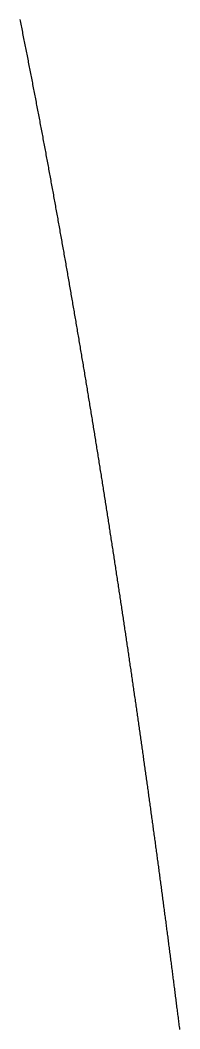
# Model space of a CAD drawing. Header units: millimetres. Extents: x 88 to 97873, y 32 to 55088.
# Drawn here: x 49181.1 to 49182.66, y 5216.13 to 5225.95 of the extents above; entities that cross this region are included whole.
import ezdxf

# ---------------------------------------------------------------- set-up
doc = ezdxf.new("R2010")
doc.units = ezdxf.units.MM
doc.header["$LTSCALE"] = 0.3

msp = doc.modelspace()

# ---------------------------------------------------------------- linework, layer by layer
for p, q in [((49181.1012, 5225.9447), (49181.0981, 5225.9602)), ((49181.1043, 5225.9293), (49181.1012, 5225.9447)), ((49181.1074, 5225.9138), (49181.1043, 5225.9293)), ((49181.1105, 5225.8984), (49181.1074, 5225.9138)), ((49181.1136, 5225.8829), (49181.1105, 5225.8984)), ((49181.1167, 5225.8675), (49181.1136, 5225.8829)), ((49181.1198, 5225.852), (49181.1167, 5225.8675)), ((49181.1229, 5225.8365), (49181.1198, 5225.852)), ((49181.1259, 5225.8211), (49181.1229, 5225.8365)), ((49181.129, 5225.8056), (49181.1259, 5225.8211)), ((49181.1321, 5225.7901), (49181.129, 5225.8056)), ((49181.1352, 5225.7747), (49181.1321, 5225.7901)), ((49181.1382, 5225.7592), (49181.1352, 5225.7747)), ((49181.1413, 5225.7437), (49181.1382, 5225.7592)), ((49181.1444, 5225.7282), (49181.1413, 5225.7437)), ((49181.1474, 5225.7128), (49181.1444, 5225.7282)), ((49181.1505, 5225.6973), (49181.1474, 5225.7128)), ((49181.1536, 5225.6818), (49181.1505, 5225.6973)), ((49181.1566, 5225.6663), (49181.1536, 5225.6818)), ((49181.1597, 5225.6508), (49181.1566, 5225.6663)), ((49181.1627, 5225.6353), (49181.1597, 5225.6508)), ((49181.1658, 5225.6199), (49181.1627, 5225.6353)), ((49181.1688, 5225.6044), (49181.1658, 5225.6199)), ((49181.1719, 5225.5889), (49181.1688, 5225.6044)), ((49181.1749, 5225.5734), (49181.1719, 5225.5889)), ((49181.178, 5225.5579), (49181.1749, 5225.5734)), ((49181.181, 5225.5424), (49181.178, 5225.5579)), ((49181.184, 5225.5269), (49181.181, 5225.5424)), ((49181.1871, 5225.5114), (49181.184, 5225.5269)), ((49181.1901, 5225.4959), (49181.1871, 5225.5114)), ((49181.1931, 5225.4804), (49181.1901, 5225.4959)), ((49181.1962, 5225.4648), (49181.1931, 5225.4804)), ((49181.1992, 5225.4493), (49181.1962, 5225.4648)), ((49181.2022, 5225.4338), (49181.1992, 5225.4493)), ((49181.2052, 5225.4183), (49181.2022, 5225.4338)), ((49181.2082, 5225.4028), (49181.2052, 5225.4183)), ((49181.2113, 5225.3873), (49181.2082, 5225.4028)), ((49181.2143, 5225.3718), (49181.2113, 5225.3873)), ((49181.2173, 5225.3562), (49181.2143, 5225.3718)), ((49181.2203, 5225.3407), (49181.2173, 5225.3562)), ((49181.2233, 5225.3252), (49181.2203, 5225.3407)), ((49181.2263, 5225.3097), (49181.2233, 5225.3252)), ((49181.2293, 5225.2942), (49181.2263, 5225.3097)), ((49181.2323, 5225.2786), (49181.2293, 5225.2942)), ((49181.2353, 5225.2631), (49181.2323, 5225.2786)), ((49181.2383, 5225.2476), (49181.2353, 5225.2631)), ((49181.2413, 5225.232), (49181.2383, 5225.2476)), ((49181.2443, 5225.2165), (49181.2413, 5225.232)), ((49181.2473, 5225.201), (49181.2443, 5225.2165)), ((49181.2502, 5225.1854), (49181.2473, 5225.201)), ((49181.2532, 5225.1699), (49181.2502, 5225.1854)), ((49181.2562, 5225.1543), (49181.2532, 5225.1699)), ((49181.2592, 5225.1388), (49181.2562, 5225.1543)), ((49181.2622, 5225.1233), (49181.2592, 5225.1388)), ((49181.2651, 5225.1077), (49181.2622, 5225.1233)), ((49181.2681, 5225.0922), (49181.2651, 5225.1077)), ((49181.2711, 5225.0766), (49181.2681, 5225.0922)), ((49181.274, 5225.0611), (49181.2711, 5225.0766)), ((49181.277, 5225.0455), (49181.274, 5225.0611)), ((49181.28, 5225.03), (49181.277, 5225.0455)), ((49181.2829, 5225.0144), (49181.28, 5225.03)), ((49181.2859, 5224.9989), (49181.2829, 5225.0144)), ((49181.2888, 5224.9833), (49181.2859, 5224.9989)), ((49181.2918, 5224.9678), (49181.2888, 5224.9833)), ((49181.2947, 5224.9522), (49181.2918, 5224.9678)), ((49181.2977, 5224.9366), (49181.2947, 5224.9522)), ((49181.3006, 5224.9211), (49181.2977, 5224.9366)), ((49181.3036, 5224.9055), (49181.3006, 5224.9211)), ((49181.3065, 5224.89), (49181.3036, 5224.9055)), ((49181.3095, 5224.8744), (49181.3065, 5224.89)), ((49181.3124, 5224.8588), (49181.3095, 5224.8744)), ((49181.3153, 5224.8433), (49181.3124, 5224.8588)), ((49181.3183, 5224.8277), (49181.3153, 5224.8433)), ((49181.3212, 5224.8121), (49181.3183, 5224.8277)), ((49181.3241, 5224.7966), (49181.3212, 5224.8121)), ((49181.327, 5224.781), (49181.3241, 5224.7966)), ((49181.33, 5224.7654), (49181.327, 5224.781)), ((49181.3329, 5224.7498), (49181.33, 5224.7654)), ((49181.3358, 5224.7343), (49181.3329, 5224.7498)), ((49181.3387, 5224.7187), (49181.3358, 5224.7343)), ((49181.3416, 5224.7031), (49181.3387, 5224.7187)), ((49181.3445, 5224.6875), (49181.3416, 5224.7031)), ((49181.3474, 5224.6719), (49181.3445, 5224.6875)), ((49181.3503, 5224.6564), (49181.3474, 5224.6719)), ((49181.3533, 5224.6408), (49181.3503, 5224.6564)), ((49181.3562, 5224.6252), (49181.3533, 5224.6408)), ((49181.3591, 5224.6096), (49181.3562, 5224.6252)), ((49181.362, 5224.594), (49181.3591, 5224.6096)), ((49181.3648, 5224.5785), (49181.362, 5224.594)), ((49181.3677, 5224.5629), (49181.3648, 5224.5785)), ((49181.3706, 5224.5473), (49181.3677, 5224.5629)), ((49181.3735, 5224.5317), (49181.3706, 5224.5473)), ((49181.3764, 5224.5161), (49181.3735, 5224.5317)), ((49181.3793, 5224.5005), (49181.3764, 5224.5161)), ((49181.3822, 5224.4849), (49181.3793, 5224.5005)), ((49181.385, 5224.4693), (49181.3822, 5224.4849)), ((49181.3879, 5224.4537), (49181.385, 5224.4693)), ((49181.3908, 5224.4381), (49181.3879, 5224.4537)), ((49181.3937, 5224.4225), (49181.3908, 5224.4381)), ((49181.3965, 5224.407), (49181.3937, 5224.4225)), ((49181.3994, 5224.3914), (49181.3965, 5224.407)), ((49181.4023, 5224.3758), (49181.3994, 5224.3914)), ((49181.4051, 5224.3602), (49181.4023, 5224.3758)), ((49181.408, 5224.3446), (49181.4051, 5224.3602)), ((49181.4109, 5224.329), (49181.408, 5224.3446)), ((49181.4137, 5224.3134), (49181.4109, 5224.329)), ((49181.4166, 5224.2978), (49181.4137, 5224.3134)), ((49181.4194, 5224.2822), (49181.4166, 5224.2978)), ((49181.4223, 5224.2666), (49181.4194, 5224.2822)), ((49181.4251, 5224.251), (49181.4223, 5224.2666)), ((49181.428, 5224.2353), (49181.4251, 5224.251)), ((49181.4308, 5224.2197), (49181.428, 5224.2353)), ((49181.4336, 5224.2041), (49181.4308, 5224.2197)), ((49181.4365, 5224.1885), (49181.4336, 5224.2041)), ((49181.4393, 5224.1729), (49181.4365, 5224.1885)), ((49181.4422, 5224.1573), (49181.4393, 5224.1729)), ((49181.445, 5224.1417), (49181.4422, 5224.1573)), ((49181.4478, 5224.1261), (49181.445, 5224.1417)), ((49181.4506, 5224.1105), (49181.4478, 5224.1261)), ((49181.4535, 5224.0949), (49181.4506, 5224.1105)), ((49181.4563, 5224.0793), (49181.4535, 5224.0949)), ((49181.4591, 5224.0637), (49181.4563, 5224.0793)), ((49181.4619, 5224.048), (49181.4591, 5224.0637)), ((49181.4647, 5224.0324), (49181.4619, 5224.048)), ((49181.4676, 5224.0168), (49181.4647, 5224.0324)), ((49181.4704, 5224.0012), (49181.4676, 5224.0168)), ((49181.4732, 5223.9856), (49181.4704, 5224.0012)), ((49181.476, 5223.97), (49181.4732, 5223.9856)), ((49181.4788, 5223.9544), (49181.476, 5223.97)), ((49181.4816, 5223.9387), (49181.4788, 5223.9544)), ((49181.4844, 5223.9231), (49181.4816, 5223.9387)), ((49181.4872, 5223.9075), (49181.4844, 5223.9231)), ((49181.49, 5223.8919), (49181.4872, 5223.9075)), ((49181.4928, 5223.8763), (49181.49, 5223.8919)), ((49181.4956, 5223.8607), (49181.4928, 5223.8763)), ((49181.4984, 5223.845), (49181.4956, 5223.8607)), ((49181.5012, 5223.8294), (49181.4984, 5223.845)), ((49181.5039, 5223.8138), (49181.5012, 5223.8294)), ((49181.5067, 5223.7982), (49181.5039, 5223.8138)), ((49181.5095, 5223.7826), (49181.5067, 5223.7982)), ((49181.5123, 5223.7669), (49181.5095, 5223.7826)), ((49181.5151, 5223.7513), (49181.5123, 5223.7669)), ((49181.5178, 5223.7357), (49181.5151, 5223.7513)), ((49181.5206, 5223.7201), (49181.5178, 5223.7357)), ((49181.5234, 5223.7045), (49181.5206, 5223.7201)), ((49181.5261, 5223.6888), (49181.5234, 5223.7045)), ((49181.5289, 5223.6732), (49181.5261, 5223.6888)), ((49181.5317, 5223.6576), (49181.5289, 5223.6732)), ((49181.5344, 5223.642), (49181.5317, 5223.6576)), ((49181.5372, 5223.6264), (49181.5344, 5223.642)), ((49181.5399, 5223.6107), (49181.5372, 5223.6264)), ((49181.5427, 5223.5951), (49181.5399, 5223.6107)), ((49181.5454, 5223.5795), (49181.5427, 5223.5951)), ((49181.5482, 5223.5639), (49181.5454, 5223.5795)), ((49181.5509, 5223.5482), (49181.5482, 5223.5639)), ((49181.5537, 5223.5326), (49181.5509, 5223.5482)), ((49181.5564, 5223.517), (49181.5537, 5223.5326)), ((49181.5592, 5223.5014), (49181.5564, 5223.517)), ((49181.5619, 5223.4857), (49181.5592, 5223.5014)), ((49181.5646, 5223.4701), (49181.5619, 5223.4857)), ((49181.5674, 5223.4545), (49181.5646, 5223.4701)), ((49181.5701, 5223.4389), (49181.5674, 5223.4545)), ((49181.5728, 5223.4232), (49181.5701, 5223.4389)), ((49181.5756, 5223.4076), (49181.5728, 5223.4232)), ((49181.5783, 5223.392), (49181.5756, 5223.4076)), ((49181.581, 5223.3764), (49181.5783, 5223.392)), ((49181.5837, 5223.3607), (49181.581, 5223.3764)), ((49181.5865, 5223.3451), (49181.5837, 5223.3607)), ((49181.5892, 5223.3295), (49181.5865, 5223.3451)), ((49181.5919, 5223.3139), (49181.5892, 5223.3295)), ((49181.5946, 5223.2982), (49181.5919, 5223.3139)), ((49181.5973, 5223.2826), (49181.5946, 5223.2982)), ((49181.6, 5223.267), (49181.5973, 5223.2826)), ((49181.6027, 5223.2514), (49181.6, 5223.267)), ((49181.6054, 5223.2358), (49181.6027, 5223.2514)), ((49181.6081, 5223.2201), (49181.6054, 5223.2358)), ((49181.6108, 5223.2045), (49181.6081, 5223.2201)), ((49181.6135, 5223.1889), (49181.6108, 5223.2045)), ((49181.6162, 5223.1733), (49181.6135, 5223.1889)), ((49181.6189, 5223.1576), (49181.6162, 5223.1733)), ((49181.6216, 5223.142), (49181.6189, 5223.1576)), ((49181.6243, 5223.1264), (49181.6216, 5223.142)), ((49181.627, 5223.1108), (49181.6243, 5223.1264)), ((49181.6297, 5223.0951), (49181.627, 5223.1108)), ((49181.6324, 5223.0795), (49181.6297, 5223.0951)), ((49181.635, 5223.0639), (49181.6324, 5223.0795)), ((49181.6377, 5223.0483), (49181.635, 5223.0639)), ((49181.6404, 5223.0326), (49181.6377, 5223.0483)), ((49181.6431, 5223.017), (49181.6404, 5223.0326)), ((49181.6457, 5223.0014), (49181.6431, 5223.017)), ((49181.6484, 5222.9858), (49181.6457, 5223.0014)), ((49181.6511, 5222.9702), (49181.6484, 5222.9858)), ((49181.6537, 5222.9545), (49181.6511, 5222.9702)), ((49181.6564, 5222.9389), (49181.6537, 5222.9545)), ((49181.6591, 5222.9233), (49181.6564, 5222.9389)), ((49181.6617, 5222.9077), (49181.6591, 5222.9233)), ((49181.6644, 5222.8921), (49181.6617, 5222.9077)), ((49181.667, 5222.8764), (49181.6644, 5222.8921)), ((49181.6697, 5222.8608), (49181.667, 5222.8764)), ((49181.6723, 5222.8452), (49181.6697, 5222.8608)), ((49181.675, 5222.8296), (49181.6723, 5222.8452)), ((49181.6776, 5222.814), (49181.675, 5222.8296)), ((49181.6803, 5222.7984), (49181.6776, 5222.814)), ((49181.6829, 5222.7827), (49181.6803, 5222.7984)), ((49181.6856, 5222.7671), (49181.6829, 5222.7827)), ((49181.6882, 5222.7515), (49181.6856, 5222.7671)), ((49181.6908, 5222.7359), (49181.6882, 5222.7515)), ((49181.6935, 5222.7203), (49181.6908, 5222.7359)), ((49181.6961, 5222.7047), (49181.6935, 5222.7203)), ((49181.6987, 5222.6891), (49181.6961, 5222.7047)), ((49181.7014, 5222.6734), (49181.6987, 5222.6891)), ((49181.704, 5222.6578), (49181.7014, 5222.6734)), ((49181.7066, 5222.6422), (49181.704, 5222.6578)), ((49181.7092, 5222.6266), (49181.7066, 5222.6422)), ((49181.7118, 5222.611), (49181.7092, 5222.6266)), ((49181.7145, 5222.5954), (49181.7118, 5222.611)), ((49181.7171, 5222.5798), (49181.7145, 5222.5954)), ((49181.7197, 5222.5642), (49181.7171, 5222.5798)), ((49181.7223, 5222.5486), (49181.7197, 5222.5642)), ((49181.7249, 5222.533), (49181.7223, 5222.5486)), ((49181.7275, 5222.5173), (49181.7249, 5222.533)), ((49181.7301, 5222.5017), (49181.7275, 5222.5173)), ((49181.7327, 5222.4861), (49181.7301, 5222.5017)), ((49181.7353, 5222.4705), (49181.7327, 5222.4861)), ((49181.7379, 5222.4549), (49181.7353, 5222.4705)), ((49181.7405, 5222.4393), (49181.7379, 5222.4549)), ((49181.7431, 5222.4237), (49181.7405, 5222.4393)), ((49181.7457, 5222.4081), (49181.7431, 5222.4237)), ((49181.7483, 5222.3925), (49181.7457, 5222.4081)), ((49181.7509, 5222.3769), (49181.7483, 5222.3925)), ((49181.7535, 5222.3613), (49181.7509, 5222.3769)), ((49181.756, 5222.3457), (49181.7535, 5222.3613)), ((49181.7586, 5222.3301), (49181.756, 5222.3457)), ((49181.7612, 5222.3145), (49181.7586, 5222.3301)), ((49181.7638, 5222.2989), (49181.7612, 5222.3145)), ((49181.7664, 5222.2833), (49181.7638, 5222.2989)), ((49181.7689, 5222.2677), (49181.7664, 5222.2833)), ((49181.7715, 5222.2521), (49181.7689, 5222.2677)), ((49181.7741, 5222.2366), (49181.7715, 5222.2521)), ((49181.7766, 5222.221), (49181.7741, 5222.2366)), ((49181.7792, 5222.2054), (49181.7766, 5222.221)), ((49181.7818, 5222.1898), (49181.7792, 5222.2054)), ((49181.7843, 5222.1742), (49181.7818, 5222.1898)), ((49181.7869, 5222.1586), (49181.7843, 5222.1742)), ((49181.7894, 5222.143), (49181.7869, 5222.1586)), ((49181.792, 5222.1274), (49181.7894, 5222.143)), ((49181.7945, 5222.1119), (49181.792, 5222.1274)), ((49181.7971, 5222.0963), (49181.7945, 5222.1119)), ((49181.7996, 5222.0807), (49181.7971, 5222.0963)), ((49181.8022, 5222.0651), (49181.7996, 5222.0807)), ((49181.8047, 5222.0495), (49181.8022, 5222.0651)), ((49181.8073, 5222.0339), (49181.8047, 5222.0495)), ((49181.8098, 5222.0184), (49181.8073, 5222.0339)), ((49181.8123, 5222.0028), (49181.8098, 5222.0184)), ((49181.8149, 5221.9872), (49181.8123, 5222.0028)), ((49181.8174, 5221.9716), (49181.8149, 5221.9872)), ((49181.8199, 5221.9561), (49181.8174, 5221.9716)), ((49181.8225, 5221.9405), (49181.8199, 5221.9561)), ((49181.825, 5221.9249), (49181.8225, 5221.9405)), ((49181.8275, 5221.9093), (49181.825, 5221.9249)), ((49181.83, 5221.8938), (49181.8275, 5221.9093)), ((49181.8326, 5221.8782), (49181.83, 5221.8938)), ((49181.8351, 5221.8626), (49181.8326, 5221.8782)), ((49181.8376, 5221.8471), (49181.8351, 5221.8626)), ((49181.8401, 5221.8315), (49181.8376, 5221.8471)), ((49181.8426, 5221.8159), (49181.8401, 5221.8315)), ((49181.8451, 5221.8004), (49181.8426, 5221.8159)), ((49181.8477, 5221.7848), (49181.8451, 5221.8004)), ((49181.8502, 5221.7693), (49181.8477, 5221.7848)), ((49181.8527, 5221.7537), (49181.8502, 5221.7693)), ((49181.8552, 5221.7381), (49181.8527, 5221.7537)), ((49181.8577, 5221.7226), (49181.8552, 5221.7381)), ((49181.8602, 5221.707), (49181.8577, 5221.7226)), ((49181.8627, 5221.6915), (49181.8602, 5221.707)), ((49181.8652, 5221.6759), (49181.8627, 5221.6915)), ((49181.8677, 5221.6604), (49181.8652, 5221.6759)), ((49181.8701, 5221.6448), (49181.8677, 5221.6604)), ((49181.8726, 5221.6293), (49181.8701, 5221.6448)), ((49181.8751, 5221.6137), (49181.8726, 5221.6293)), ((49181.8776, 5221.5982), (49181.8751, 5221.6137)), ((49181.8801, 5221.5827), (49181.8776, 5221.5982)), ((49181.8826, 5221.5671), (49181.8801, 5221.5827)), ((49181.885, 5221.5516), (49181.8826, 5221.5671)), ((49181.8875, 5221.536), (49181.885, 5221.5516)), ((49181.89, 5221.5205), (49181.8875, 5221.536)), ((49181.8925, 5221.505), (49181.89, 5221.5205)), ((49181.8949, 5221.4894), (49181.8925, 5221.505)), ((49181.8974, 5221.4739), (49181.8949, 5221.4894)), ((49181.8999, 5221.4584), (49181.8974, 5221.4739)), ((49181.9023, 5221.4428), (49181.8999, 5221.4584)), ((49181.9048, 5221.4273), (49181.9023, 5221.4428)), ((49181.9073, 5221.4118), (49181.9048, 5221.4273)), ((49181.9097, 5221.3962), (49181.9073, 5221.4118)), ((49181.9122, 5221.3807), (49181.9097, 5221.3962)), ((49181.9146, 5221.3652), (49181.9122, 5221.3807)), ((49181.9171, 5221.3497), (49181.9146, 5221.3652)), ((49181.9195, 5221.3342), (49181.9171, 5221.3497)), ((49181.922, 5221.3186), (49181.9195, 5221.3342)), ((49181.9244, 5221.3031), (49181.922, 5221.3186)), ((49181.9269, 5221.2876), (49181.9244, 5221.3031)), ((49181.9293, 5221.2721), (49181.9269, 5221.2876)), ((49181.9318, 5221.2566), (49181.9293, 5221.2721)), ((49181.9342, 5221.2411), (49181.9318, 5221.2566)), ((49181.9366, 5221.2256), (49181.9342, 5221.2411)), ((49181.9391, 5221.2101), (49181.9366, 5221.2256)), ((49181.9415, 5221.1946), (49181.9391, 5221.2101)), ((49181.9439, 5221.1791), (49181.9415, 5221.1946)), ((49181.9464, 5221.1636), (49181.9439, 5221.1791)), ((49181.9488, 5221.1481), (49181.9464, 5221.1636)), ((49181.9512, 5221.1326), (49181.9488, 5221.1481)), ((49181.9536, 5221.1171), (49181.9512, 5221.1326)), ((49181.9561, 5221.1016), (49181.9536, 5221.1171)), ((49181.9585, 5221.0861), (49181.9561, 5221.1016)), ((49181.9609, 5221.0706), (49181.9585, 5221.0861)), ((49181.9633, 5221.0551), (49181.9609, 5221.0706)), ((49181.9657, 5221.0396), (49181.9633, 5221.0551)), ((49181.9681, 5221.0241), (49181.9657, 5221.0396)), ((49181.9705, 5221.0087), (49181.9681, 5221.0241)), ((49181.9729, 5220.9932), (49181.9705, 5221.0087)), ((49181.9753, 5220.9777), (49181.9729, 5220.9932)), ((49181.9777, 5220.9622), (49181.9753, 5220.9777)), ((49181.9801, 5220.9468), (49181.9777, 5220.9622)), ((49181.9825, 5220.9313), (49181.9801, 5220.9468)), ((49181.9849, 5220.9158), (49181.9825, 5220.9313)), ((49181.9873, 5220.9003), (49181.9849, 5220.9158)), ((49181.9897, 5220.8849), (49181.9873, 5220.9003)), ((49181.9921, 5220.8694), (49181.9897, 5220.8849)), ((49181.9945, 5220.854), (49181.9921, 5220.8694)), ((49181.9969, 5220.8385), (49181.9945, 5220.854)), ((49181.9993, 5220.823), (49181.9969, 5220.8385)), ((49182.0017, 5220.8076), (49181.9993, 5220.823)), ((49182.004, 5220.7921), (49182.0017, 5220.8076)), ((49182.0064, 5220.7767), (49182.004, 5220.7921)), ((49182.0088, 5220.7612), (49182.0064, 5220.7767)), ((49182.0112, 5220.7458), (49182.0088, 5220.7612)), ((49182.0136, 5220.7303), (49182.0112, 5220.7458)), ((49182.0159, 5220.7149), (49182.0136, 5220.7303)), ((49182.0183, 5220.6994), (49182.0159, 5220.7149)), ((49182.0207, 5220.684), (49182.0183, 5220.6994)), ((49182.023, 5220.6686), (49182.0207, 5220.684)), ((49182.0254, 5220.6531), (49182.023, 5220.6686)), ((49182.0278, 5220.6377), (49182.0254, 5220.6531)), ((49182.0301, 5220.6223), (49182.0278, 5220.6377)), ((49182.0325, 5220.6068), (49182.0301, 5220.6223)), ((49182.0348, 5220.5914), (49182.0325, 5220.6068)), ((49182.0372, 5220.576), (49182.0348, 5220.5914)), ((49182.0395, 5220.5606), (49182.0372, 5220.576)), ((49182.0419, 5220.5452), (49182.0395, 5220.5606)), ((49182.0442, 5220.5297), (49182.0419, 5220.5452)), ((49182.0466, 5220.5143), (49182.0442, 5220.5297)), ((49182.0489, 5220.4989), (49182.0466, 5220.5143)), ((49182.0513, 5220.4835), (49182.0489, 5220.4989)), ((49182.0536, 5220.4681), (49182.0513, 5220.4835)), ((49182.0559, 5220.4527), (49182.0536, 5220.4681)), ((49182.0583, 5220.4373), (49182.0559, 5220.4527)), ((49182.0606, 5220.4219), (49182.0583, 5220.4373)), ((49182.063, 5220.4065), (49182.0606, 5220.4219)), ((49182.0653, 5220.3911), (49182.063, 5220.4065)), ((49182.0676, 5220.3757), (49182.0653, 5220.3911)), ((49182.0699, 5220.3603), (49182.0676, 5220.3757)), ((49182.0723, 5220.3449), (49182.0699, 5220.3603)), ((49182.0746, 5220.3295), (49182.0723, 5220.3449)), ((49182.0769, 5220.3141), (49182.0746, 5220.3295)), ((49182.0792, 5220.2988), (49182.0769, 5220.3141)), ((49182.0815, 5220.2834), (49182.0792, 5220.2988)), ((49182.0839, 5220.268), (49182.0815, 5220.2834)), ((49182.0862, 5220.2526), (49182.0839, 5220.268)), ((49182.0885, 5220.2373), (49182.0862, 5220.2526)), ((49182.0908, 5220.2219), (49182.0885, 5220.2373)), ((49182.0931, 5220.2065), (49182.0908, 5220.2219)), ((49182.0954, 5220.1912), (49182.0931, 5220.2065)), ((49182.0977, 5220.1758), (49182.0954, 5220.1912)), ((49182.1, 5220.1605), (49182.0977, 5220.1758)), ((49182.1023, 5220.1451), (49182.1, 5220.1605)), ((49182.1046, 5220.1297), (49182.1023, 5220.1451)), ((49182.1069, 5220.1144), (49182.1046, 5220.1297)), ((49182.1092, 5220.099), (49182.1069, 5220.1144)), ((49182.1115, 5220.0837), (49182.1092, 5220.099)), ((49182.1138, 5220.0684), (49182.1115, 5220.0837)), ((49182.1161, 5220.053), (49182.1138, 5220.0684)), ((49182.1184, 5220.0377), (49182.1161, 5220.053)), ((49182.1207, 5220.0223), (49182.1184, 5220.0377)), ((49182.1229, 5220.007), (49182.1207, 5220.0223)), ((49182.1252, 5219.9917), (49182.1229, 5220.007)), ((49182.1275, 5219.9764), (49182.1252, 5219.9917)), ((49182.1298, 5219.961), (49182.1275, 5219.9764)), ((49182.1321, 5219.9457), (49182.1298, 5219.961)), ((49182.1343, 5219.9304), (49182.1321, 5219.9457)), ((49182.1366, 5219.9151), (49182.1343, 5219.9304)), ((49182.1389, 5219.8998), (49182.1366, 5219.9151)), ((49182.1411, 5219.8845), (49182.1389, 5219.8998)), ((49182.1434, 5219.8692), (49182.1411, 5219.8845)), ((49182.1457, 5219.8538), (49182.1434, 5219.8692)), ((49182.1479, 5219.8385), (49182.1457, 5219.8538)), ((49182.1502, 5219.8232), (49182.1479, 5219.8385)), ((49182.1525, 5219.8079), (49182.1502, 5219.8232)), ((49182.1547, 5219.7927), (49182.1525, 5219.8079)), ((49182.157, 5219.7774), (49182.1547, 5219.7927)), ((49182.1592, 5219.7621), (49182.157, 5219.7774)), ((49182.1615, 5219.7468), (49182.1592, 5219.7621)), ((49182.1637, 5219.7315), (49182.1615, 5219.7468)), ((49182.166, 5219.7162), (49182.1637, 5219.7315)), ((49182.1682, 5219.7009), (49182.166, 5219.7162)), ((49182.1705, 5219.6857), (49182.1682, 5219.7009)), ((49182.1727, 5219.6704), (49182.1705, 5219.6857)), ((49182.175, 5219.6551), (49182.1727, 5219.6704)), ((49182.1772, 5219.6399), (49182.175, 5219.6551)), ((49182.1794, 5219.6246), (49182.1772, 5219.6399)), ((49182.1817, 5219.6093), (49182.1794, 5219.6246)), ((49182.1839, 5219.5941), (49182.1817, 5219.6093)), ((49182.1861, 5219.5788), (49182.1839, 5219.5941)), ((49182.1884, 5219.5636), (49182.1861, 5219.5788)), ((49182.1906, 5219.5483), (49182.1884, 5219.5636)), ((49182.1928, 5219.5331), (49182.1906, 5219.5483)), ((49182.195, 5219.5178), (49182.1928, 5219.5331)), ((49182.1973, 5219.5026), (49182.195, 5219.5178)), ((49182.1995, 5219.4873), (49182.1973, 5219.5026)), ((49182.2017, 5219.4721), (49182.1995, 5219.4873)), ((49182.2039, 5219.4569), (49182.2017, 5219.4721)), ((49182.2061, 5219.4416), (49182.2039, 5219.4569)), ((49182.2083, 5219.4264), (49182.2061, 5219.4416)), ((49182.2106, 5219.4112), (49182.2083, 5219.4264)), ((49182.2128, 5219.3959), (49182.2106, 5219.4112)), ((49182.215, 5219.3807), (49182.2128, 5219.3959)), ((49182.2172, 5219.3655), (49182.215, 5219.3807)), ((49182.2194, 5219.3503), (49182.2172, 5219.3655)), ((49182.2216, 5219.3351), (49182.2194, 5219.3503)), ((49182.2238, 5219.3198), (49182.2216, 5219.3351)), ((49182.226, 5219.3046), (49182.2238, 5219.3198)), ((49182.2282, 5219.2894), (49182.226, 5219.3046)), ((49182.2304, 5219.2742), (49182.2282, 5219.2894)), ((49182.2326, 5219.259), (49182.2304, 5219.2742)), ((49182.2348, 5219.2438), (49182.2326, 5219.259)), ((49182.237, 5219.2286), (49182.2348, 5219.2438)), ((49182.2391, 5219.2134), (49182.237, 5219.2286)), ((49182.2413, 5219.1982), (49182.2391, 5219.2134)), ((49182.2435, 5219.183), (49182.2413, 5219.1982)), ((49182.2457, 5219.1679), (49182.2435, 5219.183)), ((49182.2479, 5219.1527), (49182.2457, 5219.1679)), ((49182.2501, 5219.1375), (49182.2479, 5219.1527)), ((49182.2522, 5219.1223), (49182.2501, 5219.1375)), ((49182.2544, 5219.1071), (49182.2522, 5219.1223)), ((49182.2566, 5219.092), (49182.2544, 5219.1071)), ((49182.2588, 5219.0768), (49182.2566, 5219.092)), ((49182.2609, 5219.0616), (49182.2588, 5219.0768)), ((49182.2631, 5219.0465), (49182.2609, 5219.0616)), ((49182.2653, 5219.0313), (49182.2631, 5219.0465)), ((49182.2674, 5219.0161), (49182.2653, 5219.0313)), ((49182.2696, 5219.001), (49182.2674, 5219.0161)), ((49182.2718, 5218.9858), (49182.2696, 5219.001)), ((49182.2739, 5218.9707), (49182.2718, 5218.9858)), ((49182.2761, 5218.9555), (49182.2739, 5218.9707)), ((49182.2782, 5218.9404), (49182.2761, 5218.9555)), ((49182.2804, 5218.9252), (49182.2782, 5218.9404)), ((49182.2825, 5218.9101), (49182.2804, 5218.9252)), ((49182.2847, 5218.8949), (49182.2825, 5218.9101)), ((49182.2868, 5218.8798), (49182.2847, 5218.8949)), ((49182.289, 5218.8647), (49182.2868, 5218.8798)), ((49182.2911, 5218.8495), (49182.289, 5218.8647)), ((49182.2933, 5218.8344), (49182.2911, 5218.8495)), ((49182.2954, 5218.8193), (49182.2933, 5218.8344)), ((49182.2975, 5218.8041), (49182.2954, 5218.8193)), ((49182.2997, 5218.789), (49182.2975, 5218.8041)), ((49182.3018, 5218.7739), (49182.2997, 5218.789)), ((49182.304, 5218.7588), (49182.3018, 5218.7739)), ((49182.3061, 5218.7437), (49182.304, 5218.7588)), ((49182.3082, 5218.7286), (49182.3061, 5218.7437)), ((49182.3104, 5218.7135), (49182.3082, 5218.7286)), ((49182.3125, 5218.6983), (49182.3104, 5218.7135)), ((49182.3146, 5218.6832), (49182.3125, 5218.6983)), ((49182.3167, 5218.6681), (49182.3146, 5218.6832)), ((49182.3189, 5218.653), (49182.3167, 5218.6681)), ((49182.321, 5218.6379), (49182.3189, 5218.653)), ((49182.3231, 5218.6228), (49182.321, 5218.6379)), ((49182.3252, 5218.6077), (49182.3231, 5218.6228)), ((49182.3273, 5218.5927), (49182.3252, 5218.6077)), ((49182.3294, 5218.5776), (49182.3273, 5218.5927)), ((49182.3316, 5218.5625), (49182.3294, 5218.5776)), ((49182.3337, 5218.5474), (49182.3316, 5218.5625)), ((49182.3358, 5218.5323), (49182.3337, 5218.5474)), ((49182.3379, 5218.5172), (49182.3358, 5218.5323)), ((49182.34, 5218.5022), (49182.3379, 5218.5172)), ((49182.3421, 5218.4871), (49182.34, 5218.5022)), ((49182.3442, 5218.472), (49182.3421, 5218.4871)), ((49182.3463, 5218.457), (49182.3442, 5218.472)), ((49182.3484, 5218.4419), (49182.3463, 5218.457)), ((49182.3505, 5218.4268), (49182.3484, 5218.4419)), ((49182.3526, 5218.4118), (49182.3505, 5218.4268)), ((49182.3547, 5218.3967), (49182.3526, 5218.4118)), ((49182.3568, 5218.3817), (49182.3547, 5218.3967)), ((49182.3589, 5218.3666), (49182.3568, 5218.3817)), ((49182.3609, 5218.3516), (49182.3589, 5218.3666)), ((49182.363, 5218.3365), (49182.3609, 5218.3516)), ((49182.3651, 5218.3215), (49182.363, 5218.3365)), ((49182.3672, 5218.3064), (49182.3651, 5218.3215)), ((49182.3693, 5218.2914), (49182.3672, 5218.3064)), ((49182.3714, 5218.2763), (49182.3693, 5218.2914)), ((49182.3734, 5218.2613), (49182.3714, 5218.2763)), ((49182.3755, 5218.2463), (49182.3734, 5218.2613)), ((49182.3776, 5218.2312), (49182.3755, 5218.2463)), ((49182.3797, 5218.2162), (49182.3776, 5218.2312)), ((49182.3817, 5218.2012), (49182.3797, 5218.2162)), ((49182.3838, 5218.1862), (49182.3817, 5218.2012)), ((49182.3859, 5218.1712), (49182.3838, 5218.1862)), ((49182.3879, 5218.1561), (49182.3859, 5218.1712)), ((49182.39, 5218.1411), (49182.3879, 5218.1561)), ((49182.3921, 5218.1261), (49182.39, 5218.1411)), ((49182.3941, 5218.1111), (49182.3921, 5218.1261)), ((49182.3962, 5218.0961), (49182.3941, 5218.1111)), ((49182.3982, 5218.0811), (49182.3962, 5218.0961)), ((49182.4003, 5218.0661), (49182.3982, 5218.0811)), ((49182.4024, 5218.0511), (49182.4003, 5218.0661)), ((49182.4044, 5218.0361), (49182.4024, 5218.0511)), ((49182.4065, 5218.0211), (49182.4044, 5218.0361)), ((49182.4085, 5218.0061), (49182.4065, 5218.0211)), ((49182.4106, 5217.9911), (49182.4085, 5218.0061)), ((49182.4126, 5217.9761), (49182.4106, 5217.9911)), ((49182.4146, 5217.9611), (49182.4126, 5217.9761)), ((49182.4167, 5217.9461), (49182.4146, 5217.9611)), ((49182.4187, 5217.9312), (49182.4167, 5217.9461)), ((49182.4208, 5217.9162), (49182.4187, 5217.9312)), ((49182.4228, 5217.9012), (49182.4208, 5217.9162)), ((49182.4248, 5217.8862), (49182.4228, 5217.9012)), ((49182.4269, 5217.8713), (49182.4248, 5217.8862)), ((49182.4289, 5217.8563), (49182.4269, 5217.8713)), ((49182.4309, 5217.8413), (49182.4289, 5217.8563)), ((49182.433, 5217.8264), (49182.4309, 5217.8413)), ((49182.435, 5217.8114), (49182.433, 5217.8264)), ((49182.437, 5217.7964), (49182.435, 5217.8114)), ((49182.4391, 5217.7815), (49182.437, 5217.7964)), ((49182.4411, 5217.7665), (49182.4391, 5217.7815)), ((49182.4431, 5217.7516), (49182.4411, 5217.7665)), ((49182.4451, 5217.7366), (49182.4431, 5217.7516)), ((49182.4471, 5217.7217), (49182.4451, 5217.7366)), ((49182.4492, 5217.7067), (49182.4471, 5217.7217)), ((49182.4512, 5217.6918), (49182.4492, 5217.7067)), ((49182.4532, 5217.6768), (49182.4512, 5217.6918)), ((49182.4552, 5217.6619), (49182.4532, 5217.6768)), ((49182.4572, 5217.647), (49182.4552, 5217.6619)), ((49182.4592, 5217.632), (49182.4572, 5217.647)), ((49182.4612, 5217.6171), (49182.4592, 5217.632)), ((49182.4632, 5217.6022), (49182.4612, 5217.6171)), ((49182.4652, 5217.5872), (49182.4632, 5217.6022)), ((49182.4672, 5217.5723), (49182.4652, 5217.5872)), ((49182.4692, 5217.5574), (49182.4672, 5217.5723)), ((49182.4712, 5217.5425), (49182.4692, 5217.5574)), ((49182.4732, 5217.5276), (49182.4712, 5217.5425)), ((49182.4752, 5217.5126), (49182.4732, 5217.5276)), ((49182.4772, 5217.4977), (49182.4752, 5217.5126)), ((49182.4792, 5217.4828), (49182.4772, 5217.4977)), ((49182.4812, 5217.4679), (49182.4792, 5217.4828)), ((49182.4832, 5217.453), (49182.4812, 5217.4679)), ((49182.4852, 5217.4381), (49182.4832, 5217.453)), ((49182.4872, 5217.4232), (49182.4852, 5217.4381)), ((49182.4891, 5217.4083), (49182.4872, 5217.4232)), ((49182.4911, 5217.3934), (49182.4891, 5217.4083)), ((49182.4931, 5217.3785), (49182.4911, 5217.3934)), ((49182.4951, 5217.3636), (49182.4931, 5217.3785)), ((49182.4971, 5217.3487), (49182.4951, 5217.3636)), ((49182.499, 5217.3339), (49182.4971, 5217.3487)), ((49182.501, 5217.319), (49182.499, 5217.3339)), ((49182.503, 5217.3041), (49182.501, 5217.319)), ((49182.505, 5217.2892), (49182.503, 5217.3041)), ((49182.5069, 5217.2743), (49182.505, 5217.2892)), ((49182.5089, 5217.2595), (49182.5069, 5217.2743)), ((49182.5109, 5217.2446), (49182.5089, 5217.2595)), ((49182.5128, 5217.2297), (49182.5109, 5217.2446)), ((49182.5148, 5217.2149), (49182.5128, 5217.2297)), ((49182.5167, 5217.2), (49182.5148, 5217.2149)), ((49182.5187, 5217.1851), (49182.5167, 5217.2)), ((49182.5207, 5217.1703), (49182.5187, 5217.1851)), ((49182.5226, 5217.1554), (49182.5207, 5217.1703)), ((49182.5246, 5217.1406), (49182.5226, 5217.1554)), ((49182.5265, 5217.1257), (49182.5246, 5217.1406)), ((49182.5285, 5217.1109), (49182.5265, 5217.1257)), ((49182.5304, 5217.096), (49182.5285, 5217.1109)), ((49182.5324, 5217.0812), (49182.5304, 5217.096)), ((49182.5343, 5217.0663), (49182.5324, 5217.0812)), ((49182.5363, 5217.0515), (49182.5343, 5217.0663)), ((49182.5382, 5217.0366), (49182.5363, 5217.0515)), ((49182.5402, 5217.0218), (49182.5382, 5217.0366)), ((49182.5421, 5217.007), (49182.5402, 5217.0218)), ((49182.5441, 5216.9921), (49182.5421, 5217.007)), ((49182.546, 5216.9773), (49182.5441, 5216.9921)), ((49182.5479, 5216.9625), (49182.546, 5216.9773)), ((49182.5499, 5216.9476), (49182.5479, 5216.9625)), ((49182.5518, 5216.9328), (49182.5499, 5216.9476)), ((49182.5537, 5216.918), (49182.5518, 5216.9328)), ((49182.5557, 5216.9032), (49182.5537, 5216.918)), ((49182.5576, 5216.8884), (49182.5557, 5216.9032)), ((49182.5595, 5216.8735), (49182.5576, 5216.8884)), ((49182.5614, 5216.8587), (49182.5595, 5216.8735)), ((49182.5634, 5216.8439), (49182.5614, 5216.8587)), ((49182.5653, 5216.8291), (49182.5634, 5216.8439)), ((49182.5672, 5216.8143), (49182.5653, 5216.8291)), ((49182.5691, 5216.7995), (49182.5672, 5216.8143)), ((49182.571, 5216.7847), (49182.5691, 5216.7995)), ((49182.573, 5216.7699), (49182.571, 5216.7847)), ((49182.5749, 5216.7551), (49182.573, 5216.7699)), ((49182.5768, 5216.7403), (49182.5749, 5216.7551)), ((49182.5787, 5216.7255), (49182.5768, 5216.7403)), ((49182.5806, 5216.7107), (49182.5787, 5216.7255)), ((49182.5825, 5216.696), (49182.5806, 5216.7107)), ((49182.5844, 5216.6812), (49182.5825, 5216.696)), ((49182.5863, 5216.6664), (49182.5844, 5216.6812)), ((49182.5882, 5216.6516), (49182.5863, 5216.6664)), ((49182.5901, 5216.6368), (49182.5882, 5216.6516)), ((49182.592, 5216.6221), (49182.5901, 5216.6368)), ((49182.5939, 5216.6073), (49182.592, 5216.6221)), ((49182.5958, 5216.5925), (49182.5939, 5216.6073)), ((49182.5977, 5216.5777), (49182.5958, 5216.5925)), ((49182.5996, 5216.563), (49182.5977, 5216.5777)), ((49182.6015, 5216.5482), (49182.5996, 5216.563)), ((49182.6034, 5216.5334), (49182.6015, 5216.5482)), ((49182.6053, 5216.5187), (49182.6034, 5216.5334)), ((49182.6072, 5216.5039), (49182.6053, 5216.5187)), ((49182.6091, 5216.4892), (49182.6072, 5216.5039)), ((49182.611, 5216.4744), (49182.6091, 5216.4892)), ((49182.6129, 5216.4597), (49182.611, 5216.4744)), ((49182.6147, 5216.4449), (49182.6129, 5216.4597)), ((49182.6166, 5216.4302), (49182.6147, 5216.4449)), ((49182.6185, 5216.4154), (49182.6166, 5216.4302)), ((49182.6204, 5216.4007), (49182.6185, 5216.4154)), ((49182.6223, 5216.386), (49182.6204, 5216.4007)), ((49182.6241, 5216.3712), (49182.6223, 5216.386)), ((49182.626, 5216.3565), (49182.6241, 5216.3712)), ((49182.6279, 5216.3417), (49182.626, 5216.3565)), ((49182.6298, 5216.327), (49182.6279, 5216.3417)), ((49182.6316, 5216.3123), (49182.6298, 5216.327)), ((49182.6335, 5216.2976), (49182.6316, 5216.3123)), ((49182.6354, 5216.2828), (49182.6335, 5216.2976)), ((49182.6372, 5216.2681), (49182.6354, 5216.2828)), ((49182.6391, 5216.2534), (49182.6372, 5216.2681)), ((49182.641, 5216.2387), (49182.6391, 5216.2534)), ((49182.6428, 5216.224), (49182.641, 5216.2387)), ((49182.6447, 5216.2092), (49182.6428, 5216.224)), ((49182.6465, 5216.1945), (49182.6447, 5216.2092)), ((49182.6484, 5216.1798), (49182.6465, 5216.1945)), ((49182.6502, 5216.1651), (49182.6484, 5216.1798)), ((49182.6521, 5216.1504), (49182.6502, 5216.1651)), ((49182.654, 5216.1357), (49182.6521, 5216.1504)), ((49182.6558, 5216.121), (49182.654, 5216.1357))]:
    msp.add_line(p, q)

doc.saveas('drawing.dxf')
